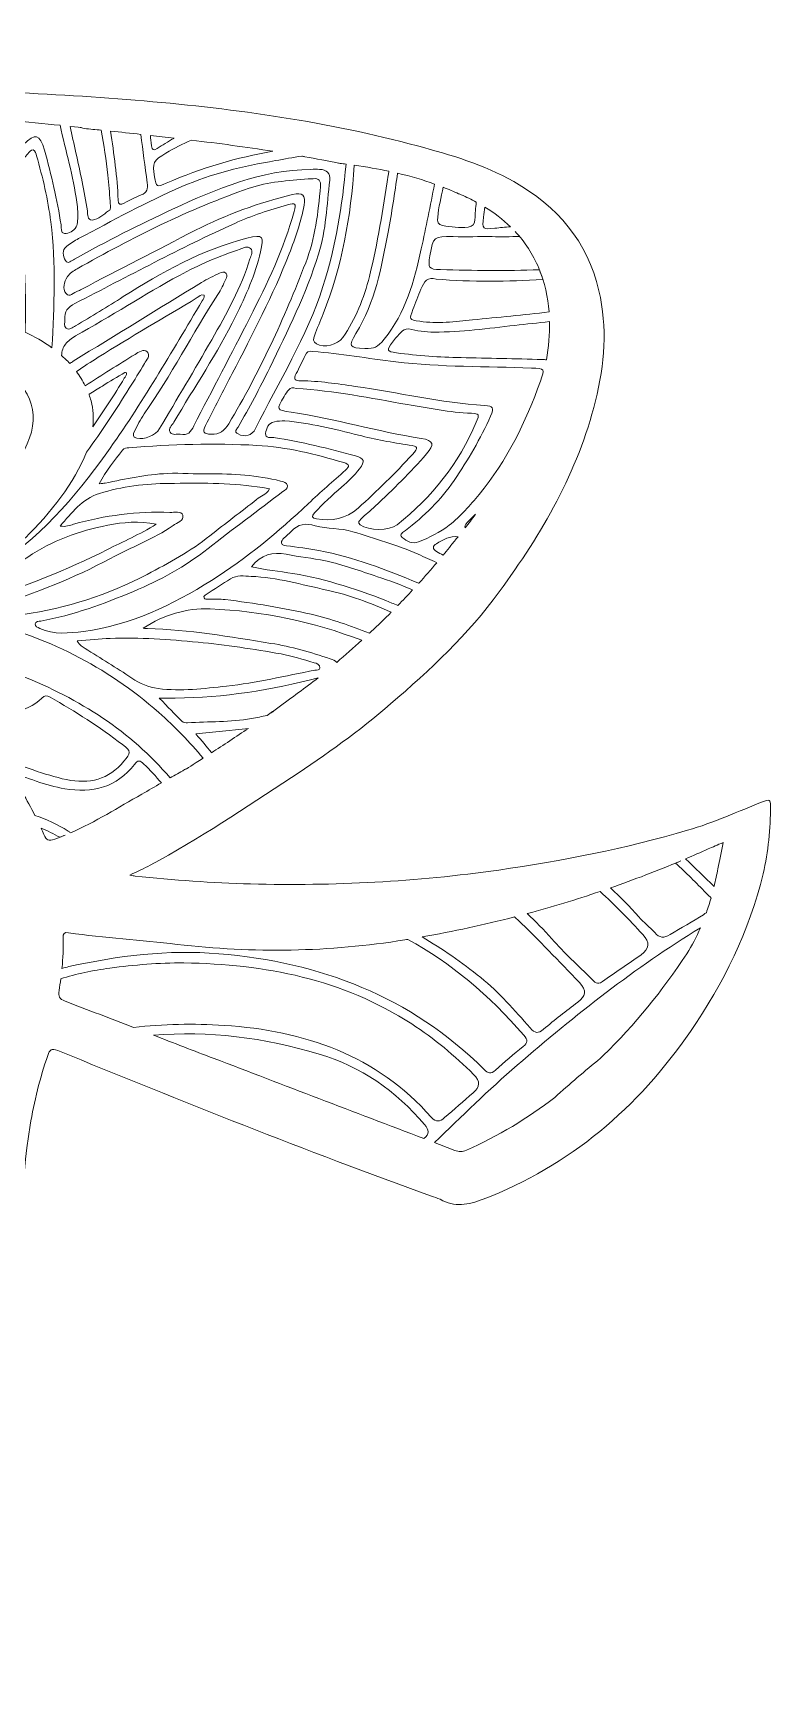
# Model space of a CAD drawing. Extents: x 86 to 1914, y -1775 to -226.
# Drawn here: x 1457 to 1914, y -1257 to -226 of the extents above; entities that cross this region are included whole.
import ezdxf

# ---------------------------------------------------------------- set-up
doc = ezdxf.new("R2010")
doc.units = 0
doc.header["$MEASUREMENT"] = 0
doc.layers.add('Layer 1', color=7, linetype='Continuous')

# ---------------------------------------------------------------- blocks, each defined once
blk = doc.blocks.new('block 3')
at = {"layer": 'Layer 1', "lineweight": 0}
for points, knots in [([(1909.2, -702.3), (1893.5, -708.4), (1878.2, -715.5), (1862.1, -720.2), (1823.7, -731.4), (1784.5, -739.2), (1745, -744.8), (1694, -752.1), (1642.8, -754.8), (1591.3, -753.4), (1567.4, -752.8), (1543.5, -751.1), (1519.7, -748.6), (1519, -748.5), (1518.2, -748.3), (1516.5, -747.9), (1521.3, -745.6), (1525.3, -743.8), (1529.1, -741.8), (1559.4, -725.5), (1588, -706.3), (1616.7, -687.4), (1638, -673.4), (1658.7, -658.5), (1678, -641.9), (1702.6, -620.8), (1726.1, -598.7), (1745.3, -572.4), (1771.8, -536.3), (1794.1, -498), (1805, -454), (1810.6, -431.4), (1812.5, -408.6), (1807.1, -385.7), (1800, -355.1), (1781.2, -333.4), (1754.4, -318.1), (1735.8, -307.4), (1715.3, -301.6), (1694.8, -296), (1639.3, -281), (1582.5, -273), (1525.3, -268.1), (1467, -263.1), (1408.5, -261.3), (1350.1, -258.6), (1310.6, -256.9), (1271.2, -254.5), (1231.9, -250.9), (1187, -246.9), (1142.6, -240), (1098.8, -229.8), (1097.4, -229.5), (1096, -229.3), (1094.6, -229), (1078.6, -226.1), (1069.7, -233.5), (1069.8, -249.7), (1069.9, -262.1), (1075, -273.1), (1080.7, -283.7), (1093.3, -307.2), (1112.1, -324.9), (1133.8, -339.7), (1161.2, -358.4), (1191.4, -371.1), (1222.3, -382.3), (1258.9, -395.4), (1296.1, -406.2), (1334.6, -412.4), (1357.9, -416.2), (1381.4, -418.3), (1404.5, -423.4), (1415.7, -425.9), (1426.7, -428.9), (1436.7, -434.6), (1456.4, -445.6), (1461.8, -464.5), (1451.1, -484.3), (1446.4, -492.9), (1440, -500.1), (1433.1, -506.9), (1394.6, -544.9), (1348.2, -569.1), (1297.2, -585.1), (1255.8, -598.1), (1213.5, -605.3), (1170.3, -608.2), (1144, -609.9), (1117.8, -611.2), (1091.5, -612.8), (1070.7, -614), (1049.8, -614.3), (1028.9, -615.7), (1019.3, -616.3), (1009.6, -616.5), (1000, -616.5), (990.4, -616.5), (980.7, -616.3), (971.1, -615.7), (950.2, -614.3), (929.3, -614), (908.5, -612.8), (882.2, -611.2), (856, -609.9), (829.7, -608.2), (786.5, -605.3), (744.2, -598.1), (702.8, -585.1), (651.8, -569.1), (605.4, -544.9), (566.9, -506.9), (560, -500.1), (553.6, -492.9), (548.9, -484.3), (538.2, -464.5), (543.6, -445.6), (563.3, -434.6), (573.3, -428.9), (584.3, -425.9), (595.5, -423.4), (618.6, -418.3), (642.1, -416.2), (665.4, -412.4), (703.9, -406.2), (741.1, -395.4), (777.7, -382.3), (808.6, -371.1), (838.8, -358.4), (866.2, -339.7), (887.9, -324.9), (906.7, -307.2), (919.3, -283.7), (925, -273.1), (930.1, -262.1), (930.2, -249.7), (930.3, -233.5), (921.4, -226.1), (905.4, -229), (904, -229.3), (902.6, -229.5), (901.2, -229.8), (857.4, -240), (813, -246.9), (768.1, -250.9), (728.8, -254.5), (689.4, -256.9), (649.9, -258.6), (591.5, -261.3), (533, -263.1), (474.7, -268.1), (417.5, -273), (360.7, -281), (305.2, -296), (284.7, -301.6), (264.2, -307.4), (245.6, -318.1), (218.8, -333.4), (200, -355.1), (192.9, -385.7), (187.5, -408.6), (189.4, -431.4), (195, -454), (205.9, -498), (228.2, -536.3), (254.7, -572.4), (273.9, -598.7), (297.4, -620.8), (322, -641.9), (341.3, -658.5), (362, -673.4), (383.3, -687.4), (412, -706.3), (440.6, -725.5), (470.9, -741.8), (474.7, -743.8), (478.7, -745.6), (483.5, -747.9), (481.8, -748.3), (481, -748.5), (480.3, -748.6), (456.5, -751.1), (432.6, -752.8), (408.7, -753.4), (357.2, -754.8), (306, -752.1), (255, -744.8), (215.5, -739.2), (176.3, -731.4), (137.9, -720.2), (121.8, -715.5), (106.5, -708.4), (90.8, -702.3), (87.7, -701.1), (86.4, -701.1), (86.5, -705.1), (86.7, -719.2), (87.8, -733.3), (91.1, -747.1), (99.7, -782.6), (115.6, -815), (136.2, -844.9), (168.8, -892.2), (210.5, -928.1), (264.7, -948.9), (273.9, -952.4), (282.4, -954), (291.3, -948.9), (293, -948), (294.9, -947.7), (296.7, -947), (374.6, -918.8), (451.5, -888), (528.2, -856.7), (532.2, -855.1), (533.2, -856.2), (534.4, -859.7), (539.3, -873.8), (542.8, -888.3), (545.3, -903), (551.6, -940.3), (550.7, -978.1), (553, -1015.7), (554, -1032.3), (554.9, -1049), (554.2, -1065.6), (553.8, -1078.1), (558.8, -1087.4), (565.9, -1096.9), (582.4, -1119.2), (599.1, -1141.4), (614.4, -1164.5), (643.8, -1209.1), (661.6, -1258.6), (673.7, -1310.4), (687.1, -1367.2), (691.8, -1425.2), (693.4, -1483.4), (694.2, -1510.5), (693.3, -1537.6), (694.5, -1564.7), (696.5, -1608), (712.6, -1644.2), (746.1, -1672.3), (776.7, -1698), (809.1, -1721.5), (840.2, -1746.5), (867.5, -1768.4), (898.9, -1775.2), (933.3, -1769.9), (951, -1767.2), (968.6, -1764.2), (986.5, -1762.9), (991, -1762.5), (995.5, -1762.4), (1000, -1762.4), (1004.5, -1762.4), (1009, -1762.5), (1013.5, -1762.9), (1031.4, -1764.2), (1049, -1767.2), (1066.7, -1769.9), (1101.1, -1775.2), (1132.5, -1768.4), (1159.8, -1746.5), (1190.9, -1721.5), (1223.2, -1698), (1253.9, -1672.3), (1287.4, -1644.2), (1303.5, -1608), (1305.5, -1564.7), (1306.7, -1537.6), (1305.8, -1510.5), (1306.6, -1483.4), (1308.2, -1425.2), (1312.9, -1367.2), (1326.3, -1310.4), (1338.4, -1258.6), (1356.2, -1209.1), (1385.6, -1164.5), (1400.9, -1141.4), (1417.6, -1119.2), (1434.1, -1096.9), (1441.2, -1087.4), (1446.2, -1078.1), (1445.8, -1065.6), (1445.1, -1049), (1446, -1032.3), (1447, -1015.7), (1449.3, -978.1), (1448.4, -940.3), (1454.7, -903), (1457.2, -888.3), (1460.7, -873.8), (1465.6, -859.7), (1466.8, -856.2), (1467.8, -855.1), (1471.8, -856.7), (1548.5, -888), (1625.4, -918.8), (1703.3, -947), (1705.1, -947.7), (1707, -948), (1708.7, -948.9), (1717.6, -954), (1726.1, -952.4), (1735.3, -948.9), (1789.5, -928.1), (1831.2, -892.2), (1863.8, -844.9), (1884.4, -815), (1900.3, -782.6), (1908.9, -747.1), (1912.2, -733.3), (1913.3, -719.2), (1913.5, -705.1), (1913.6, -701.1), (1912.3, -701.1), (1909.2, -702.3)], [0, 0, 0, 0, 1, 1, 1, 2, 2, 2, 3, 3, 3, 4, 4, 4, 5, 5, 5, 6, 6, 6, 7, 7, 7, 8, 8, 8, 9, 9, 9, 10, 10, 10, 11, 11, 11, 12, 12, 12, 13, 13, 13, 14, 14, 14, 15, 15, 15, 16, 16, 16, 17, 17, 17, 18, 18, 18, 19, 19, 19, 20, 20, 20, 21, 21, 21, 22, 22, 22, 23, 23, 23, 24, 24, 24, 25, 25, 25, 26, 26, 26, 27, 27, 27, 28, 28, 28, 29, 29, 29, 30, 30, 30, 31, 31, 31, 32, 32, 32, 33, 33, 33, 34, 34, 34, 35, 35, 35, 36, 36, 36, 37, 37, 37, 38, 38, 38, 39, 39, 39, 40, 40, 40, 41, 41, 41, 42, 42, 42, 43, 43, 43, 44, 44, 44, 45, 45, 45, 46, 46, 46, 47, 47, 47, 48, 48, 48, 49, 49, 49, 50, 50, 50, 51, 51, 51, 52, 52, 52, 53, 53, 53, 54, 54, 54, 55, 55, 55, 56, 56, 56, 57, 57, 57, 58, 58, 58, 59, 59, 59, 60, 60, 60, 61, 61, 61, 62, 62, 62, 63, 63, 63, 64, 64, 64, 65, 65, 65, 66, 66, 66, 67, 67, 67, 68, 68, 68, 69, 69, 69, 70, 70, 70, 71, 71, 71, 72, 72, 72, 73, 73, 73, 74, 74, 74, 75, 75, 75, 76, 76, 76, 77, 77, 77, 78, 78, 78, 79, 79, 79, 80, 80, 80, 81, 81, 81, 82, 82, 82, 83, 83, 83, 84, 84, 84, 85, 85, 85, 86, 86, 86, 87, 87, 87, 88, 88, 88, 89, 89, 89, 90, 90, 90, 91, 91, 91, 92, 92, 92, 93, 93, 93, 94, 94, 94, 95, 95, 95, 96, 96, 96, 97, 97, 97, 98, 98, 98, 99, 99, 99, 100, 100, 100, 101, 101, 101, 102, 102, 102, 103, 103, 103, 104, 104, 104, 105, 105, 105, 106, 106, 106, 106]), ([(1473.2, -283.2), (1476.8, -299.1), (1481.3, -314.8), (1483.6, -330.9), (1484.1, -334.8), (1484.4, -338.6), (1484.1, -342.5), (1484, -343.8), (1483.9, -345.2), (1483.2, -346.2), (1481.6, -348.9), (1478.7, -350.3), (1475.9, -350.2), (1473.4, -350.1), (1474.1, -346.8), (1473.8, -344.9), (1471.5, -329.3), (1467.7, -313.9), (1463.6, -298.7), (1460.8, -288.6), (1457.7, -287.8), (1450.5, -295.2), (1443.5, -302.5), (1436.8, -310.1), (1429.8, -317.5), (1428.4, -318.9), (1427, -321.5), (1424.7, -320.4), (1422.7, -319.5), (1423.3, -316.7), (1423.1, -314.7), (1423, -313.6), (1423.1, -312.4), (1423.1, -310.1), (1422.6, -304.6), (1424.9, -299), (1429.2, -294), (1433.4, -289.3), (1437.6, -284.6), (1442, -280.1), (1451.8, -281), (1464, -282.2), (1473.2, -283.2)], [0, 0, 0, 0, 1, 1, 1, 2, 2, 2, 3, 3, 3, 4, 4, 4, 5, 5, 5, 6, 6, 6, 7, 7, 7, 8, 8, 8, 9, 9, 9, 10, 10, 10, 11, 11, 11, 12, 12, 12, 13, 13, 13, 14, 14, 14, 14]), ([(1486.2, -284.6), (1486.2, -284.6), (1486.7, -284.8), (1488.3, -285.2), (1491.8, -285.5), (1495.2, -285.9), (1498.7, -286.2), (1500.3, -295.5), (1501.8, -304.8), (1502.8, -314.1), (1503.4, -319.6), (1503.8, -325), (1504.3, -330.3), (1503.9, -332.5), (1505.5, -334.9), (1503.3, -336.3), (1500, -338.4), (1497, -341.5), (1493.2, -341.9), (1490, -342.2), (1490.4, -338.4), (1490.1, -336.3), (1488.3, -324.1), (1485.7, -312.2), (1483, -300.2), (1481.8, -294.8), (1480.6, -289.3), (1479.4, -283.9), (1483.5, -284.3), (1486.2, -284.6), (1486.2, -284.6)], [0, 0, 0, 0, 1, 1, 1, 2, 2, 2, 3, 3, 3, 4, 4, 4, 5, 5, 5, 6, 6, 6, 7, 7, 7, 8, 8, 8, 9, 9, 9, 10, 10, 10, 10]), ([(1523.3, -288.8), (1524.5, -298.8), (1525.9, -308.8), (1527.2, -318.8), (1527.7, -322.6), (1527.2, -324.9), (1523.4, -326.4), (1519.8, -327.7), (1516.4, -329.6), (1513, -331.4), (1510.7, -332.6), (1509.3, -332.5), (1509.2, -329.5), (1508.6, -315.1), (1506.7, -301), (1504.4, -286.8), (1510.7, -287.5), (1517, -288.1), (1523.3, -288.8)], [0, 0, 0, 0, 1, 1, 1, 2, 2, 2, 3, 3, 3, 4, 4, 4, 5, 5, 5, 6, 6, 6, 6]), ([(1451.5, -411.4), (1452, -401.7), (1451.8, -392), (1451.5, -382.2), (1451, -368.3), (1449.8, -354.5), (1447.3, -340.9), (1447, -339), (1446.8, -336.7), (1444.6, -336.2), (1442.7, -335.9), (1441.2, -337.4), (1440.2, -338.8), (1426.6, -358.6), (1410.5, -376.6), (1397.2, -396.5), (1391.4, -395.5), (1385.5, -394.5), (1379.7, -393.6), (1395.7, -365.7), (1416.6, -341.6), (1438.1, -317.8), (1443.2, -312.2), (1448.2, -306.5), (1453.3, -300.9), (1454.2, -299.9), (1454.8, -298), (1456.5, -298.5), (1458, -298.9), (1458.2, -300.8), (1458.6, -302.1), (1462.5, -315.5), (1465.7, -329.2), (1467.5, -343.1), (1470.8, -369.1), (1469.5, -395.1), (1468.2, -421.1), (1462.9, -417.3), (1457.2, -414.1), (1451.5, -411.4)], [0, 0, 0, 0, 1, 1, 1, 2, 2, 2, 3, 3, 3, 4, 4, 4, 5, 5, 5, 6, 6, 6, 7, 7, 7, 8, 8, 8, 9, 9, 9, 10, 10, 10, 11, 11, 11, 12, 12, 12, 13, 13, 13, 13]), ([(1544, -291.1), (1543.8, -291.2), (1543.7, -291.2), (1543.6, -291.3), (1540.1, -293.3), (1536.7, -295.5), (1533.3, -297.6), (1531.2, -299), (1530.3, -298.6), (1529.9, -296), (1529.6, -293.4), (1529.3, -291.3), (1529.2, -289.5), (1534.1, -290), (1539, -290.6), (1544, -291.1)], [0, 0, 0, 0, 1, 1, 1, 2, 2, 2, 3, 3, 3, 4, 4, 4, 5, 5, 5, 5]), ([(1605.1, -299.3), (1583.2, -303.1), (1560.7, -309.5), (1539, -319.1), (1533, -321.8), (1532.8, -321.5), (1531.7, -315.1), (1530.3, -306.3), (1531, -305.1), (1538.8, -300.4), (1544, -297.3), (1549.2, -294.7), (1554.6, -292.4), (1571.5, -294.4), (1588.3, -296.7), (1605.1, -299.3)], [0, 0, 0, 0, 1, 1, 1, 2, 2, 2, 3, 3, 3, 4, 4, 4, 5, 5, 5, 5]), ([(1623, -302.3), (1623.7, -302.4), (1624.3, -302.5), (1624.9, -302.7), (1631.9, -303.9), (1638.8, -305.2), (1645.7, -306.7), (1646.1, -306.7), (1646.3, -306.8), (1646.7, -306.8), (1647.9, -307), (1649.2, -307.1), (1650.4, -307.3), (1648.2, -333), (1644, -358.4), (1636.1, -383.2), (1626.1, -414.5), (1608.7, -442.1), (1594.3, -471.2), (1592.2, -475.6), (1587.8, -476.7), (1583.5, -474.5), (1580.7, -473.1), (1582.8, -471.5), (1583.5, -470.3), (1590.5, -458.3), (1597, -446), (1603.1, -433.6), (1614.3, -410.5), (1625.7, -387.6), (1633.4, -363), (1638.1, -348.1), (1638.5, -332.6), (1640.3, -317.2), (1640.8, -312.9), (1638.4, -310.7), (1634, -310.5), (1632.2, -310.4), (1630.4, -310.5), (1628.7, -310.5), (1597.8, -310.9), (1570.2, -322.5), (1542.9, -335.2), (1522.2, -344.8), (1502, -355.1), (1482.1, -366.1), (1480.4, -367), (1478, -369.8), (1476.5, -366.9), (1475.2, -364.3), (1473.9, -360.6), (1477.4, -358.1), (1479.7, -356.4), (1482.1, -354.8), (1484.7, -353.4), (1505.8, -342.3), (1526.7, -330.7), (1548.6, -321.2), (1567.1, -313.2), (1586.8, -308.5), (1606.7, -305.1), (1612.1, -304.1), (1617.6, -303.2), (1623, -302.3)], [0, 0, 0, 0, 1, 1, 1, 2, 2, 2, 3, 3, 3, 4, 4, 4, 5, 5, 5, 6, 6, 6, 7, 7, 7, 8, 8, 8, 9, 9, 9, 10, 10, 10, 11, 11, 11, 12, 12, 12, 13, 13, 13, 14, 14, 14, 15, 15, 15, 16, 16, 16, 17, 17, 17, 18, 18, 18, 19, 19, 19, 20, 20, 20, 21, 21, 21, 21]), ([(1677, -311.7), (1676.9, -312.5), (1676.7, -313.4), (1676.6, -314.2), (1673.1, -335.2), (1670.2, -356.3), (1664.9, -376.9), (1661.5, -390.4), (1656.3, -403.2), (1648.4, -414.8), (1645.3, -419.4), (1636.8, -421.3), (1632.1, -418.6), (1629.8, -417.3), (1630.1, -415.4), (1630.8, -413.6), (1632.5, -409.1), (1634.4, -404.6), (1636.2, -400.1), (1648, -370.5), (1653.4, -339.6), (1655.5, -307.9), (1663.1, -309), (1670.3, -310.3), (1677, -311.7)], [0, 0, 0, 0, 1, 1, 1, 2, 2, 2, 3, 3, 3, 4, 4, 4, 5, 5, 5, 6, 6, 6, 7, 7, 7, 8, 8, 8, 8]), ([(1563.3, -469.3), (1568.8, -458.5), (1574.4, -447.8), (1579.9, -437), (1592.5, -412.7), (1605.2, -388.4), (1615.2, -362.8), (1619.1, -353.1), (1622.4, -343.2), (1624.4, -332.8), (1625.6, -326.7), (1623.5, -324.6), (1617.3, -326.1), (1596.4, -331.2), (1576.3, -338.5), (1557.1, -348.3), (1533.4, -360.4), (1509.9, -372.7), (1486.3, -384.9), (1485.6, -385.3), (1484.9, -385.8), (1484.1, -386), (1481.7, -386.5), (1479, -390.3), (1476.9, -387.5), (1474.8, -384.5), (1475.4, -380.3), (1477.8, -377), (1479.3, -374.9), (1481.5, -373.4), (1483.7, -372.2), (1518, -352.8), (1553.1, -335.1), (1590.4, -322.2), (1602, -318.1), (1614.4, -317.6), (1627, -316.4), (1627.8, -316.4), (1628.9, -316.5), (1630, -316.3), (1633.8, -315.8), (1634.9, -317.7), (1634.6, -321.1), (1633.2, -337.2), (1631.3, -353.2), (1625.4, -368.4), (1612.1, -402.9), (1596.8, -436.4), (1577.7, -468.2), (1575.2, -472.3), (1572.1, -475.1), (1566.9, -474.7), (1562, -474.4), (1561.2, -473.5), (1563.3, -469.3)], [0, 0, 0, 0, 1, 1, 1, 2, 2, 2, 3, 3, 3, 4, 4, 4, 5, 5, 5, 6, 6, 6, 7, 7, 7, 8, 8, 8, 9, 9, 9, 10, 10, 10, 11, 11, 11, 12, 12, 12, 13, 13, 13, 14, 14, 14, 15, 15, 15, 16, 16, 16, 17, 17, 17, 18, 18, 18, 18]), ([(1705.3, -319.6), (1702.6, -333), (1700, -346.4), (1697, -359.7), (1692.6, -379.8), (1687.4, -399.5), (1674, -415.8), (1669.8, -420.9), (1668.2, -421.7), (1662, -421.5), (1652.5, -421.3), (1651.6, -420.1), (1656.5, -412.2), (1668.6, -393), (1672.2, -371.2), (1676.5, -349.5), (1678.9, -337.4), (1680.4, -325.1), (1682.4, -312.9), (1690.7, -314.8), (1698.3, -317.1), (1705.3, -319.6)], [0, 0, 0, 0, 1, 1, 1, 2, 2, 2, 3, 3, 3, 4, 4, 4, 5, 5, 5, 6, 6, 6, 7, 7, 7, 7]), ([(1707.2, -340.2), (1707.8, -333.9), (1709.3, -327.7), (1710.7, -321.6), (1714, -322.9), (1717.1, -324.2), (1720.1, -325.6), (1720.7, -325.8), (1721.3, -326), (1721.8, -326.2), (1725, -327.6), (1728.1, -329.2), (1731.1, -330.8), (1730.7, -334.4), (1730.5, -338), (1730.3, -341.6), (1730.2, -344.5), (1729, -345.9), (1726.1, -346.3), (1720.7, -347.1), (1715.5, -346.1), (1710.2, -345.4), (1707.3, -345), (1707, -342.7), (1707.2, -340.2)], [0, 0, 0, 0, 1, 1, 1, 2, 2, 2, 3, 3, 3, 4, 4, 4, 5, 5, 5, 6, 6, 6, 7, 7, 7, 8, 8, 8, 8]), ([(1589, -353.2), (1561.1, -360.4), (1536.4, -374.1), (1512.4, -389.4), (1502.7, -395.7), (1492.7, -401.6), (1482.7, -407.5), (1481, -408.5), (1479, -410.4), (1477, -409), (1475.1, -407.8), (1476.3, -405.4), (1476.2, -403.6), (1475.7, -398.6), (1477.9, -395.9), (1482.4, -393.6), (1515.3, -376.9), (1547.7, -359.2), (1581.4, -344), (1592, -339.2), (1603, -335.6), (1614.2, -332.5), (1619.2, -331.1), (1619.5, -331.4), (1618.2, -336.6), (1611.9, -359.8), (1601.6, -381.2), (1590.8, -402.5), (1579.4, -424.9), (1567.6, -447.1), (1556.1, -469.5), (1554.2, -473.2), (1552.4, -475.9), (1547.7, -474.6), (1545.6, -474.4), (1542.7, -475.6), (1541.4, -473.5), (1539.9, -471.2), (1542.6, -469.2), (1543.7, -467.2), (1556.5, -445.4), (1570.8, -424.4), (1582, -401.7), (1588.3, -388.8), (1594.3, -375.7), (1597.4, -361.6), (1599.6, -352.2), (1599.5, -350.5), (1589, -353.2)], [0, 0, 0, 0, 1, 1, 1, 2, 2, 2, 3, 3, 3, 4, 4, 4, 5, 5, 5, 6, 6, 6, 7, 7, 7, 8, 8, 8, 9, 9, 9, 10, 10, 10, 11, 11, 11, 12, 12, 12, 13, 13, 13, 14, 14, 14, 15, 15, 15, 16, 16, 16, 16]), ([(1735.6, -340.1), (1735.8, -338), (1736.1, -335.9), (1736.4, -333.9), (1742.2, -337.4), (1747.6, -341.5), (1752.3, -346.1), (1749.1, -346.3), (1745.8, -346.7), (1742.6, -347), (1735.3, -347.9), (1734.7, -347.5), (1735.6, -340.1)], [0, 0, 0, 0, 1, 1, 1, 2, 2, 2, 3, 3, 3, 4, 4, 4, 4]), ([(1716.8, -352.2), (1724.9, -352.3), (1733, -352.2), (1741, -352.2), (1746.6, -352.3), (1752.3, -352.3), (1757.9, -352.1), (1757, -351), (1756.1, -350), (1755.2, -349), (1761.2, -355.5), (1766.2, -363), (1769.9, -371.8), (1773.6, -380.7), (1775.5, -389.7), (1776.2, -398.8), (1760.5, -400.9), (1744.6, -402.2), (1728.8, -403.8), (1718, -405), (1707, -406.3), (1696.1, -404.7), (1689.4, -403.7), (1689.4, -403.7), (1691.9, -397.4), (1693.5, -393.2), (1695.2, -389), (1696.8, -384.8), (1698.6, -380), (1701.4, -377), (1706.2, -378.5), (1728.5, -380.4), (1750.5, -380.1), (1772.4, -378.7), (1771.7, -376.7), (1771, -374.7), (1770.2, -372.7), (1749.8, -373.5), (1729.4, -373.2), (1709, -372.6), (1701.6, -372.5), (1701.1, -371.5), (1702.4, -364.1), (1704.6, -352), (1704.6, -352.1), (1716.8, -352.2)], [0, 0, 0, 0, 1, 1, 1, 2, 2, 2, 3, 3, 3, 4, 4, 4, 5, 5, 5, 6, 6, 6, 7, 7, 7, 8, 8, 8, 9, 9, 9, 10, 10, 10, 11, 11, 11, 12, 12, 12, 13, 13, 13, 14, 14, 14, 15, 15, 15, 15]), ([(1576.1, -375), (1574.9, -373.6), (1573.3, -374.2), (1572.1, -374.8), (1568.3, -376.6), (1564.5, -378.4), (1560.9, -380.6), (1534.4, -396.8), (1507.9, -413.1), (1481.4, -429.4), (1480.7, -429.9), (1479.9, -430.4), (1479.2, -430.8), (1477.5, -429), (1475.8, -427.4), (1474.1, -425.9), (1474.3, -423.1), (1475.1, -420.8), (1476.6, -418.8), (1478.1, -416.9), (1480.2, -415.2), (1482.8, -413.7), (1504.5, -401.7), (1525.4, -388.1), (1547.2, -376.2), (1559.3, -369.7), (1571.8, -364.3), (1584.9, -359.9), (1586.9, -359.2), (1589.5, -357.8), (1591.2, -359.6), (1593, -361.3), (1591.5, -363.9), (1590.9, -366), (1585.4, -383.8), (1576.4, -400), (1567.2, -416.1), (1556.6, -434.6), (1545.7, -452.8), (1534.9, -471.2), (1532.3, -475.5), (1525.5, -478.2), (1520.7, -477.1), (1518, -476.5), (1518.4, -474.7), (1519.2, -473.1), (1521.1, -469.3), (1522.9, -465.5), (1525.3, -462.1), (1541.9, -438.2), (1555.3, -412.4), (1571, -388), (1572.9, -385.1), (1574.4, -381.8), (1575.9, -378.6), (1576.5, -377.5), (1577.1, -376.2), (1576.1, -375)], [0, 0, 0, 0, 1, 1, 1, 2, 2, 2, 3, 3, 3, 4, 4, 4, 5, 5, 5, 6, 6, 6, 7, 7, 7, 8, 8, 8, 9, 9, 9, 10, 10, 10, 11, 11, 11, 12, 12, 12, 13, 13, 13, 14, 14, 14, 15, 15, 15, 16, 16, 16, 17, 17, 17, 18, 18, 18, 19, 19, 19, 19]), ([(1427.7, -558.3), (1430, -556.5), (1432.2, -555.3), (1434.5, -554.6), (1439.5, -550.4), (1445, -545.5), (1450.5, -540.1), (1450.8, -539.6), (1451.3, -539.2), (1451.7, -538.9), (1467, -523.7), (1482.3, -504.7), (1489.6, -485.7), (1499, -473), (1507.7, -459.7), (1516.1, -446.1), (1519.2, -441.1), (1522.5, -436.1), (1525.5, -430.9), (1526.8, -428.7), (1529.5, -425.8), (1527.2, -423.6), (1525, -421.5), (1521.9, -423.9), (1519.7, -425.2), (1509.3, -431.6), (1499, -438), (1488.8, -444.7), (1487.2, -441.5), (1485.4, -438.5), (1483.3, -435.8), (1487.8, -432.8), (1492.3, -429.8), (1496.9, -427), (1517.1, -414.2), (1537.8, -402.5), (1558.2, -390), (1559.4, -389.2), (1560.6, -387.9), (1562.4, -388.5), (1562.9, -390), (1561.9, -391), (1561.3, -392), (1542.3, -423.8), (1523.7, -456), (1502.2, -486.2), (1482.3, -514.3), (1459.6, -540), (1430.1, -558.8), (1426.4, -561.1), (1422.7, -563.1), (1419, -565.1), (1421.9, -562.8), (1424.8, -560.6), (1427.7, -558.3)], [0, 0, 0, 0, 1, 1, 1, 2, 2, 2, 3, 3, 3, 4, 4, 4, 5, 5, 5, 6, 6, 6, 7, 7, 7, 8, 8, 8, 9, 9, 9, 10, 10, 10, 11, 11, 11, 12, 12, 12, 13, 13, 13, 14, 14, 14, 15, 15, 15, 16, 16, 16, 17, 17, 17, 18, 18, 18, 18]), ([(1774.7, -428.6), (1773.9, -428.5), (1773, -428.4), (1772, -428.4), (1755.2, -427.8), (1738.5, -427.6), (1721.7, -427.2), (1708.3, -426.9), (1695, -426.1), (1681.7, -424.2), (1675.5, -423.3), (1675.3, -422.8), (1679.2, -417.6), (1680.8, -415.5), (1682.7, -413.4), (1684.5, -411.4), (1685.6, -410.2), (1687, -409.3), (1689.4, -409.4), (1694.1, -410.6), (1699.5, -411.4), (1705, -411.4), (1721.8, -411.4), (1738.4, -409.1), (1755.1, -407.2), (1762.2, -406.4), (1769.3, -405.7), (1776.5, -404.9), (1776.6, -412.7), (1775.9, -420.6), (1774.7, -428.6)], [0, 0, 0, 0, 1, 1, 1, 2, 2, 2, 3, 3, 3, 4, 4, 4, 5, 5, 5, 6, 6, 6, 7, 7, 7, 8, 8, 8, 9, 9, 9, 10, 10, 10, 10]), ([(1770.9, -441.8), (1761.8, -467.2), (1750.1, -491.1), (1732.9, -512), (1727.3, -518.8), (1721.4, -525.5), (1714.4, -531), (1708.6, -535.5), (1702.1, -538.6), (1695.4, -541.4), (1691.5, -542.9), (1688, -541.1), (1685.3, -538.7), (1683, -536.6), (1685.9, -535.4), (1687.2, -534.4), (1698.8, -525.4), (1709.2, -515.4), (1717.4, -503.3), (1726, -490.6), (1733.8, -477.5), (1740, -463.4), (1742.2, -458.3), (1741.6, -457.2), (1736.3, -456.9), (1709.2, -455.3), (1682.9, -448.7), (1656.1, -445), (1644.9, -443.5), (1633.8, -441.6), (1622.4, -441.6), (1618.9, -441.6), (1617.6, -440.6), (1619.5, -437.1), (1621.5, -433.4), (1623.3, -429.6), (1625.1, -425.8), (1626, -423.8), (1627.2, -422.6), (1629.9, -423.4), (1646.9, -424.6), (1664, -427.8), (1681.3, -429.8), (1709.2, -433.1), (1737.3, -432.6), (1765.3, -433.7), (1773.7, -434), (1773.8, -433.9), (1770.9, -441.8)], [0, 0, 0, 0, 1, 1, 1, 2, 2, 2, 3, 3, 3, 4, 4, 4, 5, 5, 5, 6, 6, 6, 7, 7, 7, 8, 8, 8, 9, 9, 9, 10, 10, 10, 11, 11, 11, 12, 12, 12, 13, 13, 13, 14, 14, 14, 15, 15, 15, 16, 16, 16, 16]), ([(1492.5, -454), (1492, -452.7), (1491.6, -451.5), (1491.3, -450.2), (1491.3, -450.1), (1491.2, -450), (1491.2, -449.9), (1493.9, -448.2), (1496.6, -446.5), (1499.4, -444.8), (1504, -442), (1508.7, -439.2), (1513.4, -436.4), (1513.6, -436.3), (1514, -436.5), (1514.4, -436.6), (1514.7, -438), (1513.6, -439), (1513, -440), (1506.8, -450.3), (1500.3, -460.3), (1493.5, -470.1), (1494.1, -464.6), (1493.9, -459.2), (1492.5, -454)], [0, 0, 0, 0, 1, 1, 1, 2, 2, 2, 3, 3, 3, 4, 4, 4, 5, 5, 5, 6, 6, 6, 7, 7, 7, 8, 8, 8, 8]), ([(1697, -477.3), (1669.9, -473), (1643.6, -465.1), (1616.5, -461), (1607.1, -459.6), (1607.1, -459.5), (1612.1, -451.3), (1613.9, -448.3), (1615.4, -444.7), (1619.5, -446.3), (1643.1, -447.7), (1665.7, -452.3), (1688.4, -456.3), (1701.6, -458.5), (1714.7, -461.1), (1728.1, -461.7), (1733, -461.9), (1733.2, -462.4), (1731.1, -467.3), (1720.2, -492.7), (1703.8, -513.8), (1682, -530.8), (1677, -534.6), (1664.4, -534.6), (1659.2, -530.8), (1657.1, -529.3), (1658.7, -528.2), (1659.6, -527.4), (1662.4, -524.6), (1665.5, -522), (1668.5, -519.3), (1679.5, -508.9), (1690.4, -498.3), (1700.3, -486.9), (1705.4, -481), (1704.8, -478.5), (1697, -477.3)], [0, 0, 0, 0, 1, 1, 1, 2, 2, 2, 3, 3, 3, 4, 4, 4, 5, 5, 5, 6, 6, 6, 7, 7, 7, 8, 8, 8, 9, 9, 9, 10, 10, 10, 11, 11, 11, 12, 12, 12, 12]), ([(1612.5, -466.4), (1627.9, -467.8), (1643.1, -471.4), (1658.2, -475.3), (1668.5, -477.9), (1679, -479.8), (1689.5, -481.4), (1695.3, -482.2), (1695.5, -482.9), (1691.5, -487.2), (1681, -498.9), (1669.6, -509.9), (1657.9, -520.5), (1650.3, -527.2), (1641.7, -528.6), (1632.2, -527.1), (1629.2, -526.6), (1629, -525.7), (1630.9, -523.5), (1636, -517.6), (1641.9, -512.6), (1647.7, -507.4), (1651.6, -503.9), (1655.6, -500.3), (1658.8, -496.1), (1662.4, -491.3), (1661.8, -489.7), (1656.2, -488.1), (1639.5, -483.6), (1622.8, -479.3), (1605.7, -476.8), (1603.9, -476.5), (1600.3, -477.5), (1600.6, -474.2), (1600.9, -471.1), (1602.2, -467.7), (1606, -466.9), (1608, -466.4), (1610.1, -466.5), (1612.5, -466.4)], [0, 0, 0, 0, 1, 1, 1, 2, 2, 2, 3, 3, 3, 4, 4, 4, 5, 5, 5, 6, 6, 6, 7, 7, 7, 8, 8, 8, 9, 9, 9, 10, 10, 10, 11, 11, 11, 12, 12, 12, 13, 13, 13, 13]), ([(1457.7, -592.2), (1458, -590.6), (1460, -590.7), (1461.3, -590.5), (1481.3, -586.9), (1500.1, -579.9), (1518.7, -572.1), (1535.2, -565.2), (1550.8, -556.7), (1564.9, -545.6), (1580.2, -533.5), (1595.8, -522), (1611.3, -510.2), (1612.5, -509.2), (1614.4, -508.5), (1614.1, -506.6), (1613.7, -504.5), (1611.6, -504.1), (1609.9, -503.7), (1595.3, -500.1), (1580.3, -499.1), (1565.3, -499.3), (1556.8, -499.4), (1548.3, -498.6), (1539.7, -499), (1526.6, -499.6), (1513.9, -502.4), (1501.1, -505), (1500.2, -505.1), (1499.3, -505.2), (1497.4, -505.5), (1501.6, -497.2), (1507.1, -491.1), (1511.9, -484.5), (1512.9, -483.2), (1514.5, -483.2), (1515.9, -483.1), (1542.3, -480.8), (1568.8, -480.2), (1595.1, -481.6), (1613.5, -482.6), (1631.4, -487), (1649.1, -492.3), (1652.7, -493.4), (1652.8, -494.6), (1650.1, -497), (1642.4, -503.8), (1634.6, -510.6), (1627.1, -517.6), (1608.4, -535.2), (1588.8, -551.7), (1567.1, -565.3), (1542.6, -580.6), (1516.9, -593.1), (1487.8, -596.9), (1478.6, -598), (1469.5, -599.2), (1460.7, -595), (1459.5, -594.3), (1457.5, -594), (1457.7, -592.2)], [0, 0, 0, 0, 1, 1, 1, 2, 2, 2, 3, 3, 3, 4, 4, 4, 5, 5, 5, 6, 6, 6, 7, 7, 7, 8, 8, 8, 9, 9, 9, 10, 10, 10, 11, 11, 11, 12, 12, 12, 13, 13, 13, 14, 14, 14, 15, 15, 15, 16, 16, 16, 17, 17, 17, 18, 18, 18, 19, 19, 19, 20, 20, 20, 20]), ([(1549.2, -524.8), (1548.5, -522.3), (1544, -523.2), (1541.3, -523.1), (1521, -522.5), (1501.1, -524.9), (1481.6, -530.5), (1479.2, -531.2), (1476.8, -532.2), (1473.2, -531.6), (1480.7, -523.5), (1486.5, -514.8), (1497.6, -511.4), (1511.7, -507), (1526.2, -505.3), (1540.8, -505.2), (1559, -504.9), (1577.2, -504.8), (1595.3, -507.2), (1597.7, -507.5), (1600, -508), (1602.9, -508.6), (1600.9, -512.4), (1597.5, -513.1), (1595, -515.1), (1585.5, -522.7), (1575.6, -530), (1566.1, -537.6), (1554.1, -547.2), (1540.6, -554.5), (1527.1, -561.6), (1502.9, -574.4), (1477.3, -582.5), (1450.3, -586.4), (1442.6, -587.6), (1435, -587.4), (1427.2, -584.6), (1428.8, -581.8), (1431.4, -581.6), (1433.5, -580.9), (1457.9, -573.2), (1481.8, -563.9), (1504.4, -551.7), (1517.2, -544.7), (1531.1, -539.7), (1543.2, -531.3), (1545.7, -529.5), (1550.2, -528.3), (1549.2, -524.8)], [0, 0, 0, 0, 1, 1, 1, 2, 2, 2, 3, 3, 3, 4, 4, 4, 5, 5, 5, 6, 6, 6, 7, 7, 7, 8, 8, 8, 9, 9, 9, 10, 10, 10, 11, 11, 11, 12, 12, 12, 13, 13, 13, 14, 14, 14, 15, 15, 15, 16, 16, 16, 16]), ([(1724.3, -532.7), (1723.7, -531.9), (1724, -530.9), (1725.7, -529.2), (1727.7, -527.1), (1729.3, -525.5), (1730.6, -524.3), (1728.5, -527.2), (1726.4, -529.9), (1724.3, -532.7)], [0, 0, 0, 0, 1, 1, 1, 2, 2, 2, 3, 3, 3, 3]), ([(1403.5, -578.4), (1405.6, -577.2), (1407.7, -576.1), (1409.9, -575.2), (1425.5, -569), (1439.6, -560.2), (1453.2, -550.8), (1468.3, -540.4), (1485, -534.7), (1502.7, -531.1), (1512.4, -529.2), (1522, -528.4), (1532.8, -530.4), (1522.5, -536.9), (1512.3, -541.2), (1502.5, -546.2), (1477.2, -558.8), (1451, -569.3), (1424.1, -577.9), (1417.7, -580), (1411.1, -581.8), (1404.3, -582.1), (1403.1, -582.1), (1401.3, -582.6), (1400.8, -581.2), (1400.2, -579.4), (1402.4, -579.1), (1403.5, -578.4)], [0, 0, 0, 0, 1, 1, 1, 2, 2, 2, 3, 3, 3, 4, 4, 4, 5, 5, 5, 6, 6, 6, 7, 7, 7, 8, 8, 8, 9, 9, 9, 9]), ([(1695.5, -567), (1695.3, -567), (1695.2, -566.9), (1695, -566.8), (1675, -558.6), (1654.9, -550.8), (1633.6, -546.7), (1627, -545.4), (1620.2, -544.8), (1613.5, -543.8), (1612.2, -543.6), (1610.8, -543.7), (1610.4, -542.1), (1610.2, -540.8), (1611.1, -540), (1611.9, -539.2), (1613.4, -537.8), (1615.1, -536.5), (1616.5, -535), (1620.6, -530.3), (1625.4, -529.6), (1631.3, -531.4), (1638.8, -533.6), (1647, -532.7), (1654.6, -535.1), (1668.2, -539.3), (1681.9, -543.3), (1695.1, -549.1), (1699, -550.8), (1702.8, -552.5), (1706.7, -554.3), (1703, -558.6), (1699.3, -562.9), (1695.5, -567)], [0, 0, 0, 0, 1, 1, 1, 2, 2, 2, 3, 3, 3, 4, 4, 4, 5, 5, 5, 6, 6, 6, 7, 7, 7, 8, 8, 8, 9, 9, 9, 10, 10, 10, 11, 11, 11, 11]), ([(1715.4, -543.6), (1715.2, -544.1), (1714.9, -544.5), (1714.5, -544.9), (1713.2, -546.5), (1711.9, -548.1), (1710.6, -549.6), (1709.2, -549), (1707.8, -548.2), (1706.4, -547.3), (1703.9, -545.6), (1704, -544), (1706.4, -542.6), (1710.7, -540), (1714.8, -537.6), (1719.8, -538.2), (1718.4, -540), (1716.9, -541.8), (1715.4, -543.6)], [0, 0, 0, 0, 1, 1, 1, 2, 2, 2, 3, 3, 3, 4, 4, 4, 5, 5, 5, 6, 6, 6, 6]), ([(1682.5, -580.8), (1681.3, -580.3), (1680, -579.8), (1678.8, -579.3), (1659, -571.3), (1638.6, -564.5), (1617.4, -561), (1609, -559.7), (1600.6, -558.8), (1591.8, -556.8), (1597.8, -549.1), (1604.9, -547.6), (1613.4, -549.1), (1621.4, -550.7), (1629.6, -551.5), (1637.6, -553.2), (1648.7, -555.4), (1659.2, -559.6), (1669.9, -563), (1677.4, -565.4), (1684.6, -568.2), (1691.7, -571.2), (1688.7, -574.4), (1685.6, -577.7), (1682.5, -580.8)], [0, 0, 0, 0, 1, 1, 1, 2, 2, 2, 3, 3, 3, 4, 4, 4, 5, 5, 5, 6, 6, 6, 7, 7, 7, 8, 8, 8, 8]), ([(1666, -597), (1665.7, -597.3), (1665.3, -597.6), (1664.9, -598), (1653.2, -593.3), (1641.2, -589.3), (1628.9, -586.3), (1611.3, -582.2), (1593.5, -579.4), (1575.6, -577.2), (1572.1, -576.8), (1568.5, -577.1), (1565, -577), (1564, -577), (1562.8, -577.2), (1562.4, -576.1), (1561.8, -574.9), (1563.1, -574.5), (1563.8, -574), (1568.8, -570.7), (1573.8, -567.4), (1578.8, -564.3), (1582.8, -561.8), (1587.2, -562.6), (1591.6, -562.8), (1607.6, -563.5), (1622.9, -567.9), (1638.5, -571.3), (1652.5, -574.2), (1665.5, -579.3), (1678.4, -585), (1674.3, -589.1), (1670.2, -593.1), (1666, -597)], [0, 0, 0, 0, 1, 1, 1, 2, 2, 2, 3, 3, 3, 4, 4, 4, 5, 5, 5, 6, 6, 6, 7, 7, 7, 8, 8, 8, 9, 9, 9, 10, 10, 10, 11, 11, 11, 11]), ([(1362.6, -597.8), (1365.4, -596.7), (1368.2, -595.6), (1370.9, -594.5), (1376.1, -592.3), (1381.1, -589.9), (1386, -587.2), (1398, -587.4), (1410, -587.5), (1421.8, -590.1), (1464.2, -599.4), (1501.8, -618.5), (1534.4, -647.2), (1544.5, -656.1), (1553.6, -665.5), (1561.8, -675.5), (1555.5, -679.5), (1551.2, -682.3), (1551.2, -682.3), (1551.2, -682.3), (1550.3, -682.6), (1550.3, -682.6), (1547.4, -684.3), (1544.4, -686), (1541.4, -687.7), (1516.9, -659), (1485.4, -638.7), (1449.1, -624.4), (1424.1, -614.6), (1398.1, -609.4), (1371.5, -607.2), (1360.3, -606.3), (1359, -606), (1362.6, -597.8)], [0, 0, 0, 0, 1, 1, 1, 2, 2, 2, 3, 3, 3, 4, 4, 4, 5, 5, 5, 6, 6, 6, 7, 7, 7, 8, 8, 8, 9, 9, 9, 10, 10, 10, 11, 11, 11, 11]), ([(1644.7, -616.1), (1643.6, -615), (1642.1, -614.4), (1640.6, -613.9), (1628.6, -609.8), (1616.4, -606.3), (1603.9, -604.3), (1578.5, -600.2), (1553.1, -595.8), (1527.3, -595.2), (1526.8, -595.2), (1526.2, -595.1), (1524.6, -594.9), (1538.1, -586.5), (1551, -582.4), (1566.2, -583), (1598.8, -584.2), (1629.9, -590.9), (1660.1, -602.4), (1655, -607), (1649.9, -611.6), (1644.7, -616.1)], [0, 0, 0, 0, 1, 1, 1, 2, 2, 2, 3, 3, 3, 4, 4, 4, 5, 5, 5, 6, 6, 6, 7, 7, 7, 7]), ([(1631.1, -621), (1612.9, -624.4), (1594.8, -628.9), (1576.4, -630.8), (1562.3, -632.3), (1548.2, -634.2), (1534, -632.3), (1528, -631.5), (1522.7, -629.3), (1517.6, -625.8), (1508.1, -619.4), (1498.3, -613.6), (1488.7, -607.4), (1487.1, -606.4), (1485.3, -605.6), (1483.9, -602.7), (1491.1, -602.2), (1497.7, -601.5), (1504.2, -601.2), (1522.5, -600.6), (1540.6, -601.8), (1558.7, -603.6), (1576, -605.3), (1593.1, -607.8), (1610.2, -610.9), (1617.1, -612.1), (1623.8, -614.3), (1630.6, -616.3), (1632.1, -616.7), (1634.3, -617.4), (1634.2, -619.5), (1634.2, -621.1), (1632.2, -620.8), (1631.1, -621)], [0, 0, 0, 0, 1, 1, 1, 2, 2, 2, 3, 3, 3, 4, 4, 4, 5, 5, 5, 6, 6, 6, 7, 7, 7, 8, 8, 8, 9, 9, 9, 10, 10, 10, 11, 11, 11, 11]), ([(1621, -634.8), (1616.7, -638), (1612.4, -641.1), (1608.2, -644.2), (1608.1, -644.3), (1608.1, -644.3), (1608.1, -644.3), (1605.9, -645.9), (1603.8, -647.4), (1601.6, -649), (1598.3, -649.7), (1595.1, -650.3), (1591.8, -650.9), (1578.7, -653.1), (1565.4, -652.8), (1552.2, -653.5), (1551, -653.5), (1549.6, -653.7), (1548.6, -652.6), (1544.3, -648.2), (1540, -643.7), (1534.7, -638.2), (1538.9, -638.2), (1541.8, -638.2), (1544.6, -638.2), (1574.7, -638), (1604.1, -633.3), (1633.1, -625.7), (1629.1, -628.8), (1625.1, -631.9), (1621, -634.8)], [0, 0, 0, 0, 1, 1, 1, 2, 2, 2, 3, 3, 3, 4, 4, 4, 5, 5, 5, 6, 6, 6, 7, 7, 7, 8, 8, 8, 9, 9, 9, 10, 10, 10, 10]), ([(1435.4, -675.5), (1426.3, -663.8), (1416, -653.3), (1404.5, -644), (1407.4, -644.3), (1410.4, -644.7), (1413.4, -645.2), (1423.6, -647), (1433.9, -649.7), (1444.5, -647.1), (1450.9, -645.4), (1457.2, -643.2), (1461.9, -638.2), (1463.6, -636.5), (1465, -636.6), (1467, -637.7), (1482.6, -646.5), (1497.7, -656.1), (1511.9, -667.1), (1517.3, -671.2), (1517.2, -672.3), (1512.8, -677.4), (1503.3, -688.7), (1491.3, -691.7), (1477.2, -688.8), (1463.1, -685.8), (1449.9, -680.1), (1436.2, -675.7), (1435.9, -675.7), (1435.7, -675.6), (1435.4, -675.5)], [0, 0, 0, 0, 1, 1, 1, 2, 2, 2, 3, 3, 3, 4, 4, 4, 5, 5, 5, 6, 6, 6, 7, 7, 7, 8, 8, 8, 9, 9, 9, 10, 10, 10, 10]), ([(1604.1, -647.4), (1604.8, -646.9), (1605.4, -646.4), (1605.9, -646), (1605.4, -646.5), (1604.8, -646.9), (1604.1, -647.4)], [0, 0, 0, 0, 1, 1, 1, 2, 2, 2, 2]), ([(1567.1, -672.1), (1567, -672), (1567, -672), (1567, -672), (1564.1, -668.3), (1561, -664.8), (1557.3, -660.4), (1568.6, -659.2), (1579.4, -658.5), (1589.9, -657), (1582.5, -662), (1574.1, -667.5), (1567.1, -672.1)], [0, 0, 0, 0, 1, 1, 1, 2, 2, 2, 3, 3, 3, 4, 4, 4, 4]), ([(1441.3, -683.6), (1452.8, -687.6), (1464, -692.4), (1476.1, -694.4), (1493.3, -697.2), (1508.3, -693.7), (1519.3, -679.3), (1521.4, -676.6), (1522.7, -676.6), (1525.1, -679.1), (1528.9, -682.8), (1532.6, -686.8), (1536, -690.8), (1532, -693.1), (1527.9, -695.5), (1523.8, -697.8), (1509.3, -706), (1495.1, -715), (1479.7, -721.7), (1479.2, -721.4), (1478.7, -721.1), (1478.2, -720.7), (1471.6, -716.5), (1464.7, -713.3), (1457.6, -711), (1452.8, -701.3), (1447.3, -692.1), (1441.3, -683.6)], [0, 0, 0, 0, 1, 1, 1, 2, 2, 2, 3, 3, 3, 4, 4, 4, 5, 5, 5, 6, 6, 6, 7, 7, 7, 8, 8, 8, 9, 9, 9, 9]), ([(1469.9, -725.7), (1466, -727.1), (1464.8, -726.5), (1463.1, -722.7), (1462.6, -721.4), (1462, -720.2), (1461.4, -718.9), (1465.4, -720.5), (1469.3, -722.4), (1473, -724.5), (1474.2, -724), (1475.3, -723.6), (1476.4, -723.2), (1474.3, -724.1), (1472.1, -724.9), (1469.9, -725.7)], [0, 0, 0, 0, 1, 1, 1, 2, 2, 2, 3, 3, 3, 4, 4, 4, 5, 5, 5, 5]), ([(1880.9, -744), (1880.2, -747.6), (1879.3, -751.3), (1878.5, -755), (1872.6, -749.2), (1866.7, -743.5), (1860.8, -737.9), (1865.5, -735.9), (1870.2, -733.8), (1874.8, -731.7), (1877.6, -730.5), (1880.5, -729.3), (1884.1, -727.8), (1882.9, -733.8), (1881.9, -738.9), (1880.9, -744)], [0, 0, 0, 0, 1, 1, 1, 2, 2, 2, 3, 3, 3, 4, 4, 4, 5, 5, 5, 5]), ([(1873.7, -771.3), (1873.1, -771.6), (1872.5, -772), (1871.9, -772.5), (1865.2, -776.8), (1858, -780.6), (1851.2, -784.8), (1847.5, -787.1), (1844.6, -787), (1841.7, -783.6), (1838.6, -780.2), (1834.9, -777.3), (1831.8, -773.8), (1826.2, -767.5), (1820.4, -761.5), (1814.3, -755.9), (1828.9, -750.8), (1843.4, -745.2), (1857.8, -739.2), (1856.7, -739.6), (1855.7, -740.1), (1854.6, -740.5), (1861.1, -746.5), (1867.4, -752.7), (1873.6, -759.1), (1874.8, -760.3), (1875.8, -761.3), (1876.6, -762.2), (1875.7, -765.3), (1874.7, -768.3), (1873.7, -771.3)], [0, 0, 0, 0, 1, 1, 1, 2, 2, 2, 3, 3, 3, 4, 4, 4, 5, 5, 5, 6, 6, 6, 7, 7, 7, 8, 8, 8, 9, 9, 9, 10, 10, 10, 10]), ([(1807.8, -758.1), (1817.1, -766.5), (1825.8, -775.5), (1834.3, -784.8), (1838.9, -789.8), (1838.4, -793.7), (1833.3, -797.3), (1825.3, -803), (1817.2, -808.3), (1809.3, -814), (1806, -816.4), (1804.4, -814.2), (1802.6, -812.3), (1794.3, -804.1), (1785.6, -796.2), (1777.9, -787.4), (1773, -781.9), (1767.9, -776.7), (1762.6, -771.8), (1777.8, -767.8), (1792.9, -763.2), (1807.8, -758.1)], [0, 0, 0, 0, 1, 1, 1, 2, 2, 2, 3, 3, 3, 4, 4, 4, 5, 5, 5, 6, 6, 6, 7, 7, 7, 7]), ([(1754.8, -773.9), (1755.4, -774.4), (1756, -775), (1756.6, -775.5), (1769.9, -788.1), (1782.4, -801.4), (1795, -814.6), (1799.8, -819.7), (1799.2, -822.8), (1794, -826.7), (1786.8, -832.1), (1779.7, -837.7), (1772.8, -843.5), (1769.5, -846.3), (1767.4, -846.1), (1764.5, -842.7), (1754.9, -831.7), (1745.3, -820.7), (1733.9, -811.5), (1722.1, -802), (1710, -793.6), (1697.5, -786.3), (1716.8, -782.9), (1735.9, -778.7), (1754.8, -773.9)], [0, 0, 0, 0, 1, 1, 1, 2, 2, 2, 3, 3, 3, 4, 4, 4, 5, 5, 5, 6, 6, 6, 7, 7, 7, 8, 8, 8, 8]), ([(1861.5, -796.7), (1846.5, -819.5), (1829.5, -840.8), (1809.8, -859.8), (1809.2, -860.4), (1808.6, -861), (1808, -861.5), (1798.4, -869.4), (1789, -877.5), (1779.7, -885.8), (1762.9, -898.7), (1744.8, -909.8), (1725, -918.4), (1722.5, -919.5), (1720.4, -919.6), (1717.8, -918.6), (1713.6, -917), (1709.4, -915.4), (1705.2, -913.8), (1722, -897.5), (1738.8, -881.1), (1756.5, -865.8), (1792.5, -834.7), (1829.7, -805.2), (1870, -780.7), (1867.7, -786.2), (1864.9, -791.5), (1861.5, -796.7)], [0, 0, 0, 0, 1, 1, 1, 2, 2, 2, 3, 3, 3, 4, 4, 4, 5, 5, 5, 6, 6, 6, 7, 7, 7, 8, 8, 8, 9, 9, 9, 9]), ([(1545.7, -790.9), (1592.9, -796.4), (1640.1, -795.7), (1686.9, -788.1), (1687.5, -788), (1688.1, -787.9), (1688.7, -787.8), (1715.2, -802.3), (1739.1, -822.2), (1760.6, -847.2), (1763.1, -850.2), (1763.2, -851.7), (1760.2, -854.2), (1754.3, -858.9), (1748.5, -863.8), (1743, -868.9), (1740.1, -871.6), (1738.4, -870.9), (1735.9, -868.3), (1690.3, -823.2), (1634.6, -801.9), (1571.5, -796.7), (1540, -794.1), (1509.2, -797.9), (1478.7, -804.7), (1477.3, -805), (1475.8, -805.4), (1474.4, -805.8), (1475, -799.5), (1475.3, -793.2), (1475.1, -786.8), (1474.9, -784.1), (1475.7, -783.3), (1478.5, -783.7), (1500.8, -786.8), (1523.3, -788.3), (1545.7, -790.9)], [0, 0, 0, 0, 1, 1, 1, 2, 2, 2, 3, 3, 3, 4, 4, 4, 5, 5, 5, 6, 6, 6, 7, 7, 7, 8, 8, 8, 9, 9, 9, 10, 10, 10, 11, 11, 11, 12, 12, 12, 12]), ([(1574.9, -841.1), (1555.8, -839.9), (1537.1, -840.2), (1518.8, -842.4), (1504.7, -837), (1490.5, -831.5), (1476.3, -826.1), (1472.8, -824.7), (1472, -823.2), (1472.6, -819.5), (1473, -817.1), (1473.3, -814.7), (1473.6, -812.3), (1483.3, -809.2), (1493.5, -807), (1504, -805.6), (1519.3, -803.7), (1534.5, -802.2), (1549.9, -802.4), (1600.2, -803.1), (1648.1, -812.4), (1691.1, -840.2), (1705.1, -849.2), (1717.7, -859.9), (1729.5, -871.5), (1733.9, -875.8), (1733.5, -879.2), (1729.1, -882.9), (1723.2, -888), (1717.4, -893.2), (1711.5, -898.3), (1708.7, -900.8), (1706.1, -901.3), (1703.4, -898.2), (1669.3, -859.4), (1624.5, -844.4), (1574.9, -841.1)], [0, 0, 0, 0, 1, 1, 1, 2, 2, 2, 3, 3, 3, 4, 4, 4, 5, 5, 5, 6, 6, 6, 7, 7, 7, 8, 8, 8, 9, 9, 9, 10, 10, 10, 11, 11, 11, 12, 12, 12, 12]), ([(1698.7, -911.3), (1655.3, -894.7), (1611.9, -878.2), (1568.6, -861.6), (1556.1, -856.9), (1543.6, -852), (1531.1, -847.2), (1565.3, -844.3), (1599.6, -848.7), (1633.7, -858.9), (1659.3, -866.5), (1681.5, -881.6), (1699.1, -902.6), (1701.9, -906), (1702.2, -908.3), (1698.7, -911.3)], [0, 0, 0, 0, 1, 1, 1, 2, 2, 2, 3, 3, 3, 4, 4, 4, 5, 5, 5, 5])]:
    blk.add_open_spline(points, degree=3, knots=knots, dxfattribs=at)
blk = doc.blocks.new('block 2')
at = {"layer": 'Layer 1'}
blk.add_blockref('block 3', (0, 0), dxfattribs=at)

msp = doc.modelspace()

# ---------------------------------------------------------------- block references
at = {"layer": 'Layer 1'}
msp.add_blockref('block 2', (0, 0), dxfattribs=at)

doc.saveas('drawing.dxf')
